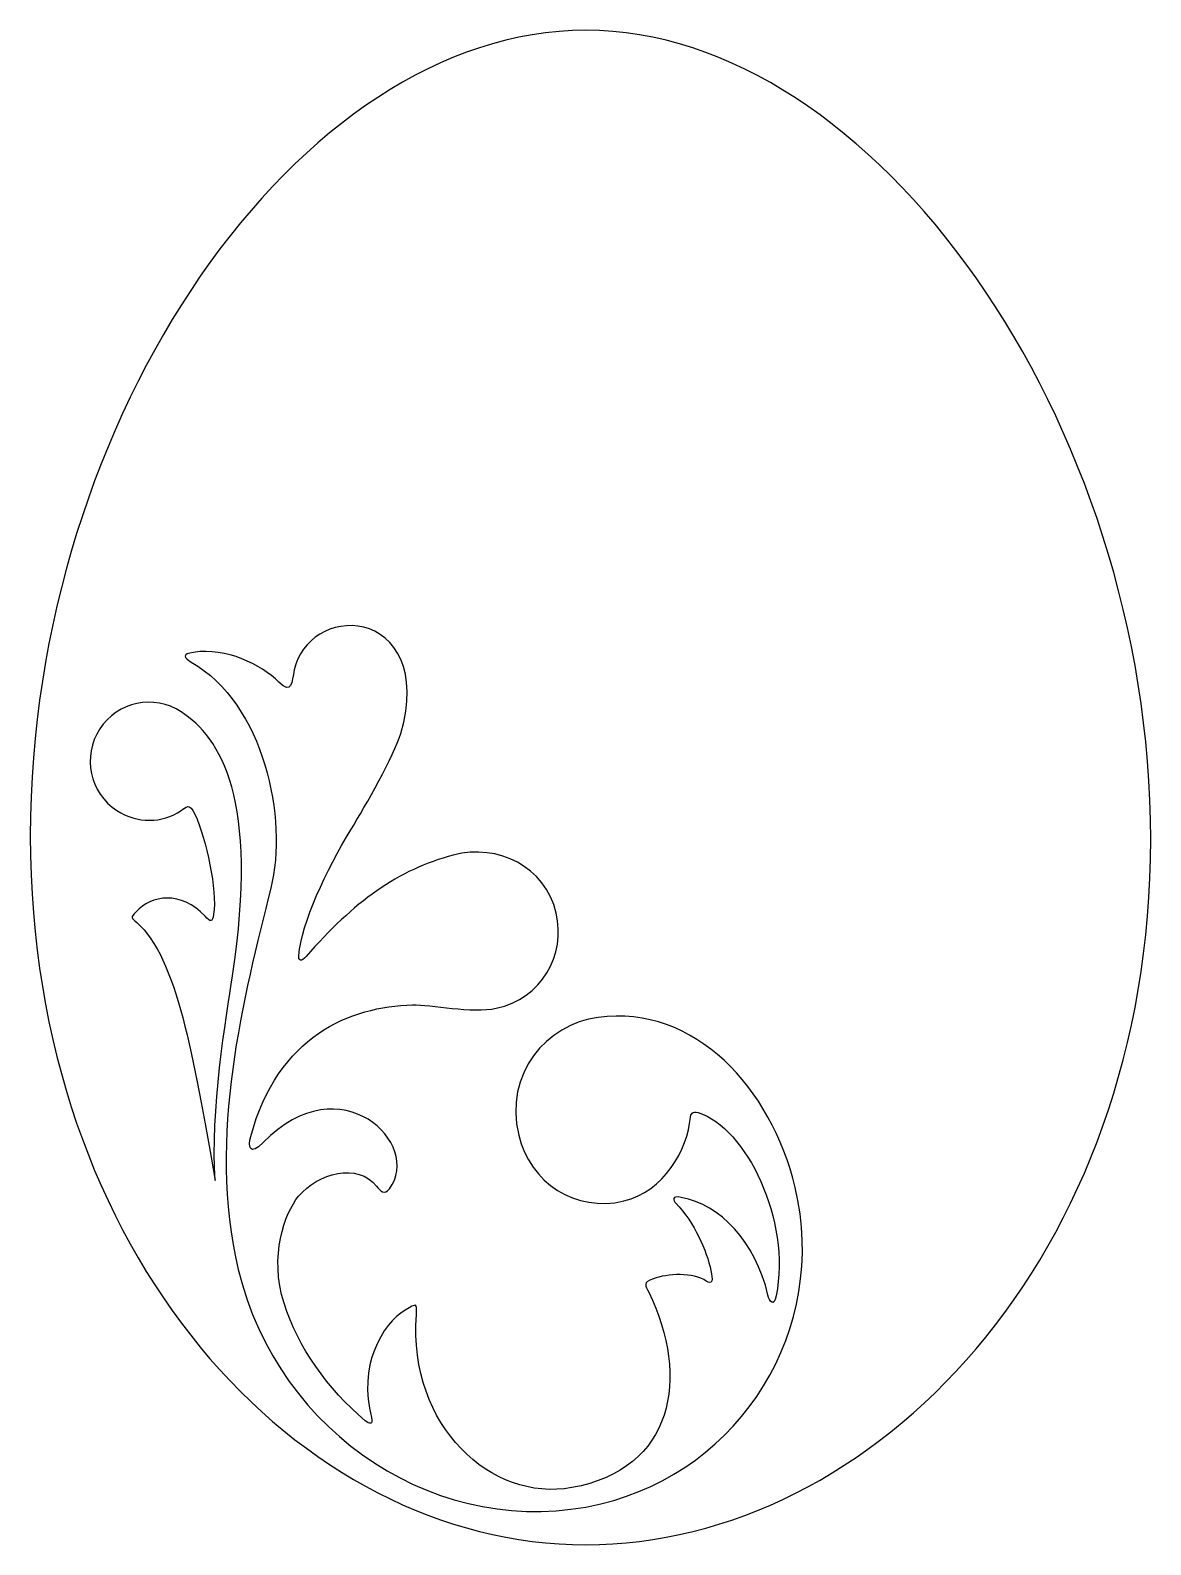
# Model space of a CAD drawing. Header units: centimetres. Extents: x -5.5 to 5.5, y -7.4 to 7.4.
import ezdxf

# ---------------------------------------------------------------- set-up
doc = ezdxf.new("R2010")
doc.units = ezdxf.units.CM
doc.header["$MEASUREMENT"] = 0
doc.layers.add('Camada 1', color=7, linetype='Continuous')

msp = doc.modelspace()

# ---------------------------------------------------------------- linework, layer by layer
at = {"layer": 'Camada 1'}
msp.add_open_spline([(-5.50074, -0.47505), (-5.50074, 3.62967), (-2.86927, 7.43293), (-0.04495, 7.43293), (-0.04495, 7.43293), (2.77802, 7.43293), (5.50074, 3.59708), (5.50074, -0.50875), (5.50074, -0.50875), (5.50074, -4.61294), (2.77802, -7.43292), (-0.04495, -7.43292), (-0.04495, -7.43292), (-2.86927, -7.43293), (-5.50074, -4.58032), (-5.50074, -0.47505)], degree=3, knots=[0, 0, 0, 0, 0.2, 0.2, 0.2, 0.2, 0.4, 0.4, 0.4, 0.4, 0.6, 0.6, 0.6, 0.6, 1, 1, 1, 1], dxfattribs=at)
at = {"layer": 'Camada 1', "color": 7}
for points, knots in [([(-3.89707, 1.32634), (-3.57682, 1.3774), (-3.2354, 1.20736), (-3.05913, 1.03461), (-3.05913, 1.03461), (-2.92821, 0.90586), (-2.93364, 1.03789), (-2.90919, 1.15359), (-2.90919, 1.15359), (-2.84183, 1.45889), (-2.5311, 1.64632), (-2.22662, 1.57351), (-2.22662, 1.57351), (-1.9224, 1.50072), (-1.68147, 1.14488), (-1.86319, 0.52994), (-1.86319, 0.52994), (-1.9292, 0.31047), (-2.20569, -0.17573), (-2.35428, -0.4164), (-2.35428, -0.4164), (-2.59301, -0.80592), (-2.83857, -1.33612), (-2.86519, -1.64793), (-2.86519, -1.64793), (-2.87008, -1.70278), (-2.83992, -1.71365), (-2.79185, -1.65878), (-2.79185, -1.65878), (-2.32846, -1.12477), (-1.8879, -0.80537), (-1.34765, -0.66358), (-1.34765, -0.66358), (-0.90601, -0.54841), (-0.44558, -0.77603), (-0.33694, -1.23235), (-0.33694, -1.23235), (-0.23889, -1.64359), (-0.48225, -2.07328), (-0.9258, -2.16726), (-0.9258, -2.16726), (-1.16292, -2.21835), (-1.56818, -2.12924), (-1.74691, -2.13469), (-1.74691, -2.13469), (-2.36159, -2.14718), (-3.06972, -2.43999), (-3.33616, -3.42652), (-3.33616, -3.42652), (-3.36278, -3.5232), (-3.34838, -3.6221), (-3.21392, -3.4852), (-3.21392, -3.4852), (-2.45176, -2.70455), (-1.64367, -3.50473), (-1.97398, -3.93989), (-1.97398, -3.93989), (-2.0234, -4.00344), (-2.06579, -3.95836), (-2.10082, -3.91383), (-2.10082, -3.91383), (-2.28307, -3.67914), (-2.67962, -3.7867), (-2.8657, -4.01162), (-2.8657, -4.01162), (-3.00424, -4.17892), (-3.15579, -4.59884), (-3.00884, -5.0617), (-3.00884, -5.0617), (-2.8706, -5.49956), (-2.58238, -5.8994), (-2.21326, -6.21555), (-2.21326, -6.21555), (-2.16762, -6.25468), (-2.13177, -6.25304), (-2.15024, -6.18515), (-2.15024, -6.18515), (-2.28632, -5.68861), (-2.04647, -5.26543), (-1.81996, -5.13018), (-1.81996, -5.13018), (-1.70561, -5.06337), (-1.70206, -5.05575), (-1.70995, -5.17635), (-1.70995, -5.17635), (-1.7879, -6.27641), (-0.97086, -7.01356), (-0.18399, -6.87288), (-0.18399, -6.87288), (0.81584, -6.69254), (0.97938, -5.7951), (0.57301, -4.95359), (0.57301, -4.95359), (0.54068, -4.88842), (0.51136, -4.86178), (0.6173, -4.82162), (0.6173, -4.82162), (0.74848, -4.77325), (1.01359, -4.75532), (1.13692, -4.84551), (1.13692, -4.84551), (1.19669, -4.88898), (1.20373, -4.8303), (1.18256, -4.74174), (1.18256, -4.74174), (1.14073, -4.54455), (1.02339, -4.27618), (0.8376, -4.07954), (0.8376, -4.07954), (0.81371, -4.05454), (0.7936, -4.00292), (0.89086, -4.02302), (0.89086, -4.02302), (1.27493, -4.09255), (1.61772, -4.45815), (1.74266, -4.98293), (1.74266, -4.98293), (1.75568, -5.04214), (1.79968, -5.10734), (1.82304, -4.98999), (1.82304, -4.98999), (1.97134, -4.24738), (1.52861, -3.3391), (1.05599, -3.19077), (1.05599, -3.19077), (0.99897, -3.17283), (0.98212, -3.20924), (0.98103, -3.24019), (0.98103, -3.24019), (0.95441, -3.55041), (0.72028, -3.9665), (0.32669, -4.05886), (0.32669, -4.05886), (-0.14429, -4.17239), (-0.59329, -3.88339), (-0.70519, -3.41129), (-0.70519, -3.41129), (-0.84859, -2.81211), (-0.4341, -2.32264), (0.07573, -2.25691), (0.07573, -2.25691), (1.02722, -2.13195), (1.77581, -2.94845), (2.00886, -3.92574), (2.00886, -3.92574), (2.34131, -5.30991), (1.48625, -6.70222), (0.10045, -7.03197), (0.10045, -7.03197), (-1.4603, -7.40572), (-3.06831, -6.36054), (-3.45862, -4.73078), (-3.45862, -4.73078), (-3.76964, -3.43027), (-3.39967, -2.03576), (-3.13919, -0.98894), (-3.13919, -0.98894), (-2.96917, -0.30769), (-3.20438, 0.82007), (-3.92066, 1.23184), (-3.92066, 1.23184), (-3.9946, 1.27636), (-4.01008, 1.31002), (-3.89707, 1.32634)], [0, 0, 0, 0, 0.02380952, 0.02380952, 0.02380952, 0.02380952, 0.04761905, 0.04761905, 0.04761905, 0.04761905, 0.07142857, 0.07142857, 0.07142857, 0.07142857, 0.0952381, 0.0952381, 0.0952381, 0.0952381, 0.11904762, 0.11904762, 0.11904762, 0.11904762, 0.14285714, 0.14285714, 0.14285714, 0.14285714, 0.16666667, 0.16666667, 0.16666667, 0.16666667, 0.19047619, 0.19047619, 0.19047619, 0.19047619, 0.21428571, 0.21428571, 0.21428571, 0.21428571, 0.23809524, 0.23809524, 0.23809524, 0.23809524, 0.26190476, 0.26190476, 0.26190476, 0.26190476, 0.28571429, 0.28571429, 0.28571429, 0.28571429, 0.30952381, 0.30952381, 0.30952381, 0.30952381, 0.33333333, 0.33333333, 0.33333333, 0.33333333, 0.35714286, 0.35714286, 0.35714286, 0.35714286, 0.38095238, 0.38095238, 0.38095238, 0.38095238, 0.4047619, 0.4047619, 0.4047619, 0.4047619, 0.42857143, 0.42857143, 0.42857143, 0.42857143, 0.45238095, 0.45238095, 0.45238095, 0.45238095, 0.47619048, 0.47619048, 0.47619048, 0.47619048, 0.5, 0.5, 0.5, 0.5, 0.52380952, 0.52380952, 0.52380952, 0.52380952, 0.54761905, 0.54761905, 0.54761905, 0.54761905, 0.57142857, 0.57142857, 0.57142857, 0.57142857, 0.5952381, 0.5952381, 0.5952381, 0.5952381, 0.61904762, 0.61904762, 0.61904762, 0.61904762, 0.64285714, 0.64285714, 0.64285714, 0.64285714, 0.66666667, 0.66666667, 0.66666667, 0.66666667, 0.69047619, 0.69047619, 0.69047619, 0.69047619, 0.71428571, 0.71428571, 0.71428571, 0.71428571, 0.73809524, 0.73809524, 0.73809524, 0.73809524, 0.76190476, 0.76190476, 0.76190476, 0.76190476, 0.78571429, 0.78571429, 0.78571429, 0.78571429, 0.80952381, 0.80952381, 0.80952381, 0.80952381, 0.83333333, 0.83333333, 0.83333333, 0.83333333, 0.85714286, 0.85714286, 0.85714286, 0.85714286, 0.88095238, 0.88095238, 0.88095238, 0.88095238, 0.9047619, 0.9047619, 0.9047619, 0.9047619, 0.92857143, 0.92857143, 0.92857143, 0.92857143, 0.95238095, 0.95238095, 0.95238095, 0.95238095, 1, 1, 1, 1]), ([(-3.51599, -1.84892), (-3.57737, -2.24712), (-3.73274, -3.18964), (-3.68466, -3.85838), (-3.68466, -3.85838), (-3.90466, -2.62196), (-4.05976, -1.67454), (-4.45497, -1.32632), (-4.45497, -1.32632), (-4.51228, -1.27581), (-4.51717, -1.28123), (-4.46259, -1.22038), (-4.46259, -1.22038), (-4.31374, -1.0547), (-4.01902, -1.0107), (-3.78489, -1.2633), (-3.78489, -1.2633), (-3.73057, -1.32307), (-3.71319, -1.32577), (-3.70041, -1.24483), (-3.70041, -1.24483), (-3.66292, -1.008), (-3.77211, -0.51037), (-3.88456, -0.2632), (-3.88456, -0.2632), (-3.9397, -0.14313), (-3.97203, -0.19422), (-4.02066, -0.22682), (-4.02066, -0.22682), (-4.20317, -0.35393), (-4.45336, -0.35448), (-4.65, -0.22626), (-4.65, -0.22626), (-4.91755, -0.05187), (-4.99279, 0.30613), (-4.81894, 0.57448), (-4.81894, 0.57448), (-4.64429, 0.84176), (-4.28493, 0.91891), (-4.01903, 0.74236), (-4.01903, 0.74236), (-3.63278, 0.49084), (-3.24927, -0.10511), (-3.51599, -1.84892)], [0, 0, 0, 0, 0.08333333, 0.08333333, 0.08333333, 0.08333333, 0.16666667, 0.16666667, 0.16666667, 0.16666667, 0.25, 0.25, 0.25, 0.25, 0.33333333, 0.33333333, 0.33333333, 0.33333333, 0.41666667, 0.41666667, 0.41666667, 0.41666667, 0.5, 0.5, 0.5, 0.5, 0.58333333, 0.58333333, 0.58333333, 0.58333333, 0.66666667, 0.66666667, 0.66666667, 0.66666667, 0.75, 0.75, 0.75, 0.75, 0.83333333, 0.83333333, 0.83333333, 0.83333333, 1, 1, 1, 1])]:
    msp.add_open_spline(points, degree=3, knots=knots, dxfattribs=at)

doc.saveas('drawing.dxf')
